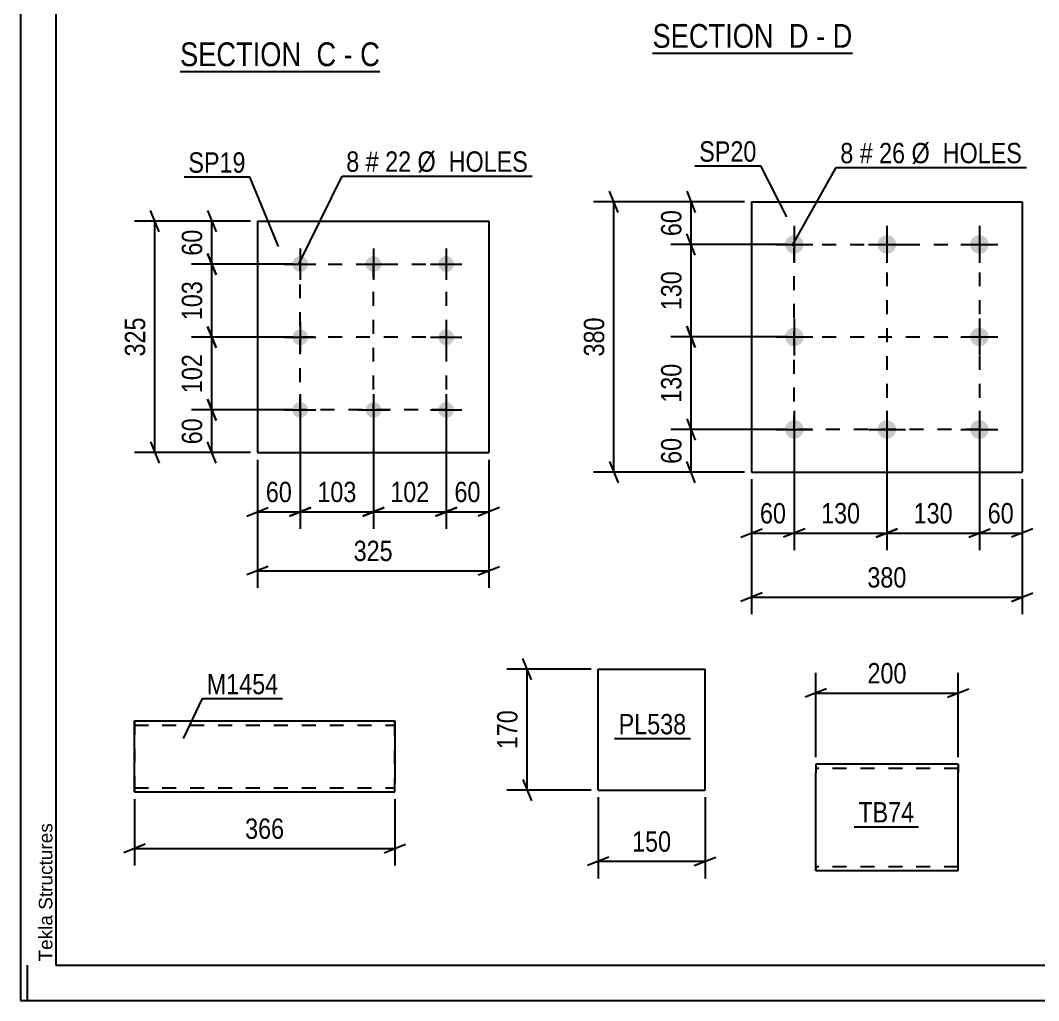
# Model space of a CAD drawing. Header units: millimetres. Extents: x 0 to 841, y 0 to 594.
# Drawn here: x 0 to 143.1, y 0 to 137.7 of the extents above; entities that cross this region are included whole.
import ezdxf

# ---------------------------------------------------------------- set-up
doc = ezdxf.new("R2010")
doc.units = ezdxf.units.MM
doc.linetypes.add('DXK_LINE_DOT2', pattern=[3.9198, 1.9599, -1.9599])
doc.styles.add('Arial', font='ARIAL.TTF', dxfattribs={"height": 0.2})
doc.styles.add('Arial Narrow', font='ARIALN.TTF', dxfattribs={"height": 0.2})

# ---------------------------------------------------------------- blocks, each defined once
blk = doc.blocks.new('Unknown-318892622-1113')
at = {"color": 5, "linetype": 'Continuous'}
for p, q in [((0, 594), (0, 0)), ((5, 589), (5, 5)), ((1, 0), (1, 5)), ((5, 5), (836, 5)), ((0, 0), (841, 0))]:
    blk.add_line(p, q, dxfattribs=at)
at = {"color": 174, "linetype": 'Continuous', "style": 'Arial'}
blk.add_text('Tekla Structures', height=1.9102, rotation=90, dxfattribs=at).set_placement((4.5, 5.5))
blk = doc.blocks.new('Unknown-318892622-46 - 3819')
at = {"color": 6, "linetype": 'Continuous'}
blk.add_line((22.44, 130.55), (50.51, 130.55), dxfattribs=at)
at = {"color": 0, "linetype": 'Continuous'}
for points in [[(40.55, 131.3), (40.55, 134.8), (22.44, 134.8), (22.44, 131.3)], [(44.37, 131.3), (44.37, 134.8), (41.6, 134.8), (41.6, 131.3)], [(46.69, 131.3), (46.69, 134.8), (45.42, 134.8), (45.42, 131.3)], [(50.51, 131.3), (50.51, 134.8), (47.74, 134.8), (47.74, 131.3)]]:
    blk.add_wipeout(points, dxfattribs=at)
at = {"color": 7, "linetype": 'Continuous', "style": 'Arial Narrow'}
for s, p in [('SECTION ', (22.44, 131.3)), ('C', (41.6, 131.3)), ('C', (47.74, 131.3)), ('-', (45.42, 131.3))]:
    blk.add_text(s, height=3.34, dxfattribs=at).set_placement(p)
blk = doc.blocks.new('Unknown-318892622-47 - 3580')
at = {"color": 6, "linetype": 'Continuous'}
blk.add_line((88.82, 133.13), (116.89, 133.13), dxfattribs=at)
at = {"color": 0, "linetype": 'Continuous'}
for points in [[(106.93, 133.88), (106.93, 137.38), (88.82, 137.38), (88.82, 133.88)], [(110.75, 133.88), (110.75, 137.38), (107.98, 137.38), (107.98, 133.88)], [(113.07, 133.88), (113.07, 137.38), (111.8, 137.38), (111.8, 133.88)], [(116.89, 133.88), (116.89, 137.38), (114.12, 137.38), (114.12, 133.88)]]:
    blk.add_wipeout(points, dxfattribs=at)
at = {"color": 7, "linetype": 'Continuous', "style": 'Arial Narrow'}
for s, p in [('SECTION ', (88.82, 133.88)), ('D', (107.98, 133.88)), ('D', (114.12, 133.88)), ('-', (111.8, 133.88))]:
    blk.add_text(s, height=3.34, dxfattribs=at).set_placement(p)
blk = doc.blocks.new('Bolt-318892622-2388 - 2339')
at = {"linetype": 'Continuous'}
for points in [[(39.32, 104.6, -1), (39.32, 102.4, -1)], [(49.62, 104.6, -1), (49.62, 102.4, -1)], [(59.82, 104.6, -1), (59.82, 102.4, -1)], [(39.32, 94.3, -1), (39.32, 92.1, -1)], [(59.82, 94.3, -1), (59.82, 92.1, -1)], [(39.32, 84.1, -1), (39.32, 81.9, -1)], [(49.62, 84.1, -1), (49.62, 81.9, -1)], [(59.82, 84.1, -1), (59.82, 81.9, -1)]]:
    blk.add_hatch(color=1, dxfattribs=at).paths.add_polyline_path(points)
at = {"color": 1, "linetype": 'Continuous'}
for p, q in [((39.32, 105.7), (39.32, 101.3)), ((49.62, 105.7), (49.62, 101.3)), ((59.82, 105.7), (59.82, 101.3)), ((37.12, 103.5), (41.52, 103.5)), ((47.42, 103.5), (51.82, 103.5)), ((57.62, 103.5), (62.02, 103.5)), ((39.32, 95.4), (39.32, 91)), ((59.82, 95.4), (59.82, 91)), ((37.12, 93.2), (41.52, 93.2)), ((57.62, 93.2), (62.02, 93.2)), ((39.32, 85.2), (39.32, 80.8)), ((49.62, 85.2), (49.62, 80.8)), ((59.82, 85.2), (59.82, 80.8)), ((37.12, 83), (41.52, 83)), ((47.42, 83), (51.82, 83)), ((57.62, 83), (62.02, 83))]:
    blk.add_line(p, q, dxfattribs=at)
blk = doc.blocks.new('Part-318892622-2355 - 2339')
at = {"color": 2, "linetype": 'Continuous'}
for p, q in [((33.32, 109.5), (33.32, 77)), ((33.32, 109.5), (65.82, 109.5)), ((65.82, 109.5), (65.82, 77)), ((33.32, 77), (65.82, 77))]:
    blk.add_line(p, q, dxfattribs=at)
blk = doc.blocks.new('Part-318892622-2312 - 2298')
at = {"color": 2, "linetype": 'Continuous'}
for p, q in [((81.19, 29.58), (81.19, 46.58)), ((81.19, 46.58), (96.19, 46.58)), ((96.19, 29.58), (96.19, 46.58)), ((81.19, 29.58), (96.19, 29.58))]:
    blk.add_line(p, q, dxfattribs=at)
blk = doc.blocks.new('Part-318892622-2112 - 2098')
at = {"color": 2, "linetype": 'Continuous'}
for p, q in [((111.76, 33.22), (111.76, 32.02)), ((131.76, 33.22), (111.76, 33.22)), ((131.76, 33.22), (131.76, 33.13)), ((131.76, 33.13), (131.76, 32.02)), ((111.76, 18.96), (111.76, 32.02)), ((131.76, 18.22), (131.76, 32.02)), ((111.76, 18.31), (111.76, 18.96)), ((111.76, 18.22), (111.76, 18.31)), ((131.76, 18.22), (111.76, 18.22))]:
    blk.add_line(p, q, dxfattribs=at)
at = {"color": 7, "linetype": 'DXK_LINE_DOT2'}
for p, q in [((131.76, 32.62), (111.76, 32.62)), ((131.76, 32.02), (131.76, 32.87)), ((111.76, 18.96), (111.76, 18.57)), ((111.76, 18.82), (111.76, 18.87)), ((131.76, 18.82), (111.76, 18.82)), ((131.76, 18.82), (131.76, 18.87)), ((111.76, 18.22), (111.76, 18.22))]:
    blk.add_line(p, q, dxfattribs=at)
blk = doc.blocks.new('Part-318892622-1964 - 1948')
at = {"color": 2, "linetype": 'Continuous'}
for p, q in [((102.74, 112.25), (102.74, 74.25)), ((102.74, 112.25), (140.74, 112.25)), ((140.74, 112.25), (140.74, 74.25)), ((102.74, 74.25), (140.74, 74.25))]:
    blk.add_line(p, q, dxfattribs=at)
blk = doc.blocks.new('Bolt-318892622-1997 - 1948')
at = {"linetype": 'Continuous'}
for points in [[(108.74, 107.55, -1), (108.74, 104.95, -1)], [(121.74, 107.55, -1), (121.74, 104.95, -1)], [(134.74, 107.55, -1), (134.74, 104.95, -1)], [(108.74, 94.55, -1), (108.74, 91.95, -1)], [(134.74, 94.55, -1), (134.74, 91.95, -1)], [(108.74, 81.55, -1), (108.74, 78.95, -1)], [(121.74, 81.55, -1), (121.74, 78.95, -1)], [(134.74, 81.55, -1), (134.74, 78.95, -1)]]:
    blk.add_hatch(color=1, dxfattribs=at).paths.add_polyline_path(points)
at = {"color": 1, "linetype": 'Continuous'}
for p, q in [((108.74, 108.85), (108.74, 103.65)), ((121.74, 108.85), (121.74, 103.65)), ((134.74, 108.85), (134.74, 103.65)), ((106.14, 106.25), (111.34, 106.25)), ((119.14, 106.25), (124.34, 106.25)), ((132.14, 106.25), (137.34, 106.25)), ((108.74, 95.85), (108.74, 90.65)), ((134.74, 95.85), (134.74, 90.65)), ((106.14, 93.25), (111.34, 93.25)), ((132.14, 93.25), (137.34, 93.25)), ((108.74, 82.85), (108.74, 77.65)), ((121.74, 82.85), (121.74, 77.65)), ((134.74, 82.85), (134.74, 77.65)), ((106.14, 80.25), (111.34, 80.25)), ((119.14, 80.25), (124.34, 80.25)), ((132.14, 80.25), (137.34, 80.25))]:
    blk.add_line(p, q, dxfattribs=at)
blk = doc.blocks.new('Part-318892622-1679 - 1663')
at = {"color": 2, "linetype": 'Continuous'}
for p, q in [((16.02, 39.32), (16.02, 39.32)), ((16.02, 39.32), (52.62, 39.32)), ((16.02, 38.12), (16.02, 39.32)), ((52.62, 39.32), (52.62, 39.32)), ((52.62, 39.32), (52.62, 30.52)), ((16.02, 30.52), (16.02, 38.12)), ((16.02, 29.67), (16.02, 30.52)), ((52.62, 29.32), (52.62, 30.52)), ((16.02, 29.41), (16.02, 29.67)), ((16.02, 29.32), (16.02, 29.41)), ((16.02, 29.32), (16.02, 29.32)), ((16.02, 29.32), (52.62, 29.32)), ((52.62, 29.32), (52.62, 29.32))]:
    blk.add_line(p, q, dxfattribs=at)
at = {"color": 7, "linetype": 'DXK_LINE_DOT2'}
for p, q in [((16.02, 39.32), (16.02, 29.32)), ((16.02, 39.32), (52.62, 39.32)), ((16.02, 38.72), (16.02, 38.72)), ((16.02, 38.72), (52.62, 38.72)), ((16.02, 38.72), (52.62, 38.72)), ((16.02, 38.68), (16.02, 38.72)), ((16.02, 38.58), (16.02, 38.68)), ((52.62, 29.32), (52.62, 39.32)), ((52.62, 38.72), (52.62, 38.72)), ((16.02, 38.55), (16.02, 38.58)), ((16.02, 30.06), (16.02, 30.52)), ((52.62, 29.97), (52.62, 30.29)), ((16.02, 29.92), (16.02, 29.92)), ((16.02, 29.92), (52.62, 29.92)), ((16.02, 29.92), (52.62, 29.92)), ((16.02, 29.32), (52.62, 29.32)), ((52.62, 29.92), (52.62, 29.97)), ((52.62, 29.92), (52.62, 29.92))]:
    blk.add_line(p, q, dxfattribs=at)
blk = doc.blocks.new('Rectangle-318892622-2475 - 2339')
at = {"color": 1, "linetype": 'DXK_LINE_DOT2'}
blk.add_lwpolyline([(39.32, 103.5), (59.82, 103.5), (59.82, 83), (39.32, 83), (39.32, 103.5)], close=True, dxfattribs=at)
blk = doc.blocks.new('Rectangle-318892622-2084 - 1948')
at = {"color": 1, "linetype": 'DXK_LINE_DOT2'}
blk.add_lwpolyline([(108.74, 106.25), (134.74, 106.25), (134.74, 80.25), (108.74, 80.25), (108.74, 106.25)], close=True, dxfattribs=at)
blk = doc.blocks.new('Line-318892622-2468 - 2339')
at = {"color": 1, "linetype": 'DXK_LINE_DOT2'}
blk.add_line((39.32, 93.25), (59.82, 93.25), dxfattribs=at)
blk = doc.blocks.new('Line-318892622-2077 - 1948')
at = {"color": 1, "linetype": 'DXK_LINE_DOT2'}
blk.add_line((108.74, 93.25), (134.74, 93.25), dxfattribs=at)
blk = doc.blocks.new('Line-318892622-2461 - 2339')
at = {"color": 1, "linetype": 'DXK_LINE_DOT2'}
blk.add_line((49.57, 103.5), (49.57, 83), dxfattribs=at)
blk = doc.blocks.new('Line-318892622-2070 - 1948')
at = {"color": 1, "linetype": 'DXK_LINE_DOT2'}
blk.add_line((121.74, 106.25), (121.74, 80.25), dxfattribs=at)
blk = doc.blocks.new('StraightDimension-318892622-14435 - 2339')
at = {"color": 7, "linetype": 'Continuous'}
for p, q in [((49.62, 82), (49.62, 66.29)), ((59.82, 82), (59.82, 66.29)), ((48.12, 68.09), (51.12, 69.29)), ((49.62, 68.69), (59.82, 68.69)), ((61.32, 69.29), (58.32, 68.09))]:
    blk.add_line(p, q, dxfattribs=at)
at = {"color": 0}
blk.add_wipeout([(58.06, 69.44), (58.06, 73.64), (51.38, 73.64), (51.38, 69.44)], dxfattribs=at)
at = {"color": 3, "style": 'Arial Narrow'}
blk.add_text('102', height=2.863, dxfattribs=at).set_placement((51.98, 70.04))
blk = doc.blocks.new('StraightDimension-318892622-2415 - 2339')
at = {"color": 7, "linetype": 'Continuous'}
for p, q in [((19.49, 108), (18.29, 111)), ((32.32, 109.5), (16.04, 109.5)), ((18.89, 77), (18.89, 109.5)), ((18.29, 78.5), (19.49, 75.5)), ((32.32, 77), (16.04, 77))]:
    blk.add_line(p, q, dxfattribs=at)
at = {"color": 0}
blk.add_wipeout([(18.14, 96.59), (13.94, 96.59), (13.94, 89.91), (18.14, 89.91)], dxfattribs=at)
at = {"color": 3, "style": 'Arial Narrow'}
blk.add_text('325', height=2.863, rotation=90.0002, dxfattribs=at).set_placement((17.54, 90.51))
blk = doc.blocks.new('StraightDimension-318892622-2390 - 2339')
at = {"color": 7, "linetype": 'Continuous'}
for p, q in [((59.82, 82), (59.82, 66.29)), ((65.82, 76), (65.82, 66.29)), ((58.32, 68.09), (61.32, 69.29)), ((59.82, 68.69), (65.82, 68.69)), ((67.32, 69.29), (64.32, 68.09))]:
    blk.add_line(p, q, dxfattribs=at)
at = {"color": 0}
blk.add_wipeout([(65.25, 69.44), (65.25, 73.64), (60.39, 73.64), (60.39, 69.44)], dxfattribs=at)
at = {"color": 3, "style": 'Arial Narrow'}
blk.add_text('60', height=2.863, dxfattribs=at).set_placement((60.99, 70.04))
blk = doc.blocks.new('StraightDimension-318892622-2400 - 2339')
at = {"color": 7, "linetype": 'Continuous'}
for p, q in [((39.32, 82), (39.32, 66.29)), ((33.32, 76), (33.32, 66.29)), ((31.82, 68.09), (34.82, 69.29)), ((33.32, 68.69), (39.32, 68.69)), ((40.82, 69.29), (37.82, 68.09))]:
    blk.add_line(p, q, dxfattribs=at)
at = {"color": 0}
blk.add_wipeout([(38.75, 69.44), (38.75, 73.64), (33.89, 73.64), (33.89, 69.44)], dxfattribs=at)
at = {"color": 3, "style": 'Arial Narrow'}
blk.add_text('60', height=2.863, dxfattribs=at).set_placement((34.49, 70.04))
blk = doc.blocks.new('StraightDimension-318892622-2426 - 2339')
at = {"color": 7, "linetype": 'Continuous'}
for p, q in [((26.29, 84.5), (27.49, 81.5)), ((38.32, 83), (24.04, 83)), ((26.89, 77), (26.89, 83)), ((27.49, 75.5), (26.29, 78.5)), ((32.32, 77), (24.04, 77))]:
    blk.add_line(p, q, dxfattribs=at)
at = {"color": 0}
blk.add_wipeout([(26.14, 82.43), (21.94, 82.43), (21.94, 77.57), (26.14, 77.57)], dxfattribs=at)
at = {"color": 3, "style": 'Arial Narrow'}
blk.add_text('60', height=2.863, rotation=90.0002, dxfattribs=at).set_placement((25.54, 78.17))
blk = doc.blocks.new('StraightDimension-318892622-2436 - 2339')
at = {"color": 7, "linetype": 'Continuous'}
for p, q in [((26.29, 111), (27.49, 108)), ((32.32, 109.5), (24.04, 109.5)), ((26.89, 103.5), (26.89, 109.5)), ((27.49, 102), (26.29, 105)), ((38.32, 103.5), (24.04, 103.5))]:
    blk.add_line(p, q, dxfattribs=at)
at = {"color": 0}
blk.add_wipeout([(26.14, 108.93), (21.94, 108.93), (21.94, 104.07), (26.14, 104.07)], dxfattribs=at)
at = {"color": 3, "style": 'Arial Narrow'}
blk.add_text('60', height=2.863, rotation=90.0002, dxfattribs=at).set_placement((25.54, 104.67))
blk = doc.blocks.new('StraightDimension-318892622-2451 - 2339')
at = {"color": 7, "linetype": 'Continuous'}
for p, q in [((33.32, 76), (33.32, 58.01)), ((65.82, 76), (65.82, 58.01)), ((34.82, 61.01), (31.82, 59.81)), ((33.32, 60.41), (65.82, 60.41)), ((64.32, 59.81), (67.32, 61.01))]:
    blk.add_line(p, q, dxfattribs=at)
at = {"color": 0}
blk.add_wipeout([(52.91, 61.16), (52.91, 65.36), (46.23, 65.36), (46.23, 61.16)], dxfattribs=at)
at = {"color": 3, "style": 'Arial Narrow'}
blk.add_text('325', height=2.863, dxfattribs=at).set_placement((46.83, 61.76))
blk = doc.blocks.new('StraightDimension-318892622-14433 - 2339')
at = {"color": 7, "linetype": 'Continuous'}
for p, q in [((39.32, 82), (39.32, 66.29)), ((49.62, 82), (49.62, 66.29)), ((37.82, 68.09), (40.82, 69.29)), ((39.32, 68.69), (49.62, 68.69)), ((51.12, 69.29), (48.12, 68.09))]:
    blk.add_line(p, q, dxfattribs=at)
at = {"color": 0}
blk.add_wipeout([(47.81, 69.44), (47.81, 73.64), (41.13, 73.64), (41.13, 69.44)], dxfattribs=at)
at = {"color": 3, "style": 'Arial Narrow'}
blk.add_text('103', height=2.863, dxfattribs=at).set_placement((41.73, 70.04))
blk = doc.blocks.new('StraightDimension-318892622-14455 - 2339')
at = {"color": 7, "linetype": 'Continuous'}
for p, q in [((26.29, 94.7), (27.49, 91.7)), ((38.32, 93.2), (24.04, 93.2)), ((26.89, 83), (26.89, 93.2)), ((27.49, 81.5), (26.29, 84.5)), ((38.32, 83), (24.04, 83))]:
    blk.add_line(p, q, dxfattribs=at)
at = {"color": 0}
blk.add_wipeout([(26.14, 91.44), (21.94, 91.44), (21.94, 84.76), (26.14, 84.76)], dxfattribs=at)
at = {"color": 3, "style": 'Arial Narrow'}
blk.add_text('102', height=2.863, rotation=90.0002, dxfattribs=at).set_placement((25.54, 85.36))
blk = doc.blocks.new('StraightDimension-318892622-14457 - 2339')
at = {"color": 7, "linetype": 'Continuous'}
for p, q in [((26.29, 105), (27.49, 102)), ((38.32, 103.5), (24.04, 103.5)), ((26.89, 93.2), (26.89, 103.5)), ((27.49, 91.7), (26.29, 94.7)), ((38.32, 93.2), (24.04, 93.2))]:
    blk.add_line(p, q, dxfattribs=at)
at = {"color": 0}
blk.add_wipeout([(26.14, 101.69), (21.94, 101.69), (21.94, 95.01), (26.14, 95.01)], dxfattribs=at)
at = {"color": 3, "style": 'Arial Narrow'}
blk.add_text('103', height=2.863, rotation=90.0002, dxfattribs=at).set_placement((25.54, 95.61))
blk = doc.blocks.new('StraightDimension-318892622-2314 - 2298')
at = {"color": 7, "linetype": 'Continuous'}
for p, q in [((81.19, 28.58), (81.19, 17.18)), ((96.19, 28.58), (96.19, 17.18)), ((82.69, 20.18), (79.69, 18.98)), ((94.69, 18.98), (97.69, 20.18)), ((81.19, 19.58), (96.19, 19.58))]:
    blk.add_line(p, q, dxfattribs=at)
at = {"color": 0}
blk.add_wipeout([(92.04, 20.33), (92.04, 24.53), (85.35, 24.53), (85.35, 20.33)], dxfattribs=at)
at = {"color": 3, "style": 'Arial Narrow'}
blk.add_text('150', height=2.863, dxfattribs=at).set_placement((85.95, 20.93))
blk = doc.blocks.new('StraightDimension-318892622-2325 - 2298')
at = {"color": 7, "linetype": 'Continuous'}
for p, q in [((71.79, 45.08), (70.59, 48.08)), ((80.19, 46.58), (68.34, 46.58)), ((71.19, 29.58), (71.19, 46.58)), ((70.59, 31.08), (71.79, 28.08)), ((80.19, 29.58), (68.34, 29.58))]:
    blk.add_line(p, q, dxfattribs=at)
at = {"color": 0}
blk.add_wipeout([(70.44, 41.42), (66.24, 41.42), (66.24, 34.73), (70.44, 34.73)], dxfattribs=at)
at = {"color": 3, "style": 'Arial Narrow'}
blk.add_text('170', height=2.863, rotation=90.0002, dxfattribs=at).set_placement((69.84, 35.33))
blk = doc.blocks.new('StraightDimension-318892622-2115 - 2098')
at = {"color": 7, "linetype": 'Continuous'}
for p, q in [((111.76, 34.22), (111.76, 46.07)), ((131.76, 34.22), (131.76, 46.07)), ((113.26, 43.82), (110.26, 42.62)), ((111.76, 43.22), (131.76, 43.22)), ((130.26, 42.62), (133.26, 43.82))]:
    blk.add_line(p, q, dxfattribs=at)
at = {"color": 0}
blk.add_wipeout([(125.1, 43.97), (125.1, 48.17), (118.42, 48.17), (118.42, 43.97)], dxfattribs=at)
at = {"color": 3, "style": 'Arial Narrow'}
blk.add_text('200', height=2.863, dxfattribs=at).set_placement((119.02, 44.57))
blk = doc.blocks.new('StraightDimension-318892622-1999 - 1948')
at = {"color": 7, "linetype": 'Continuous'}
for p, q in [((102.74, 73.25), (102.74, 54.29)), ((140.74, 73.25), (140.74, 54.29)), ((104.24, 57.29), (101.24, 56.09)), ((139.24, 56.09), (142.24, 57.29)), ((102.74, 56.69), (140.74, 56.69))]:
    blk.add_line(p, q, dxfattribs=at)
at = {"color": 0}
blk.add_wipeout([(125.08, 57.44), (125.08, 61.64), (118.4, 61.64), (118.4, 57.44)], dxfattribs=at)
at = {"color": 3, "style": 'Arial Narrow'}
blk.add_text('380', height=2.863, dxfattribs=at).set_placement((119, 58.04))
blk = doc.blocks.new('StraightDimension-318892622-2012 - 1948')
at = {"color": 7, "linetype": 'Continuous'}
for p, q in [((108.74, 79.25), (108.74, 63.3)), ((102.74, 73.25), (102.74, 63.3)), ((101.24, 65.1), (104.24, 66.3)), ((110.24, 66.3), (107.24, 65.1)), ((102.74, 65.7), (108.74, 65.7))]:
    blk.add_line(p, q, dxfattribs=at)
at = {"color": 0}
blk.add_wipeout([(108.17, 66.45), (108.17, 70.65), (103.31, 70.65), (103.31, 66.45)], dxfattribs=at)
at = {"color": 3, "style": 'Arial Narrow'}
blk.add_text('60', height=2.863, dxfattribs=at).set_placement((103.91, 67.05))
blk = doc.blocks.new('StraightDimension-318892622-2022 - 1948')
at = {"color": 7, "linetype": 'Continuous'}
for p, q in [((134.74, 79.25), (134.74, 63.3)), ((140.74, 73.25), (140.74, 63.3)), ((133.24, 65.1), (136.24, 66.3)), ((142.24, 66.3), (139.24, 65.1)), ((134.74, 65.7), (140.74, 65.7))]:
    blk.add_line(p, q, dxfattribs=at)
at = {"color": 0}
blk.add_wipeout([(140.17, 66.45), (140.17, 70.65), (135.31, 70.65), (135.31, 66.45)], dxfattribs=at)
at = {"color": 3, "style": 'Arial Narrow'}
blk.add_text('60', height=2.863, dxfattribs=at).set_placement((135.91, 67.05))
blk = doc.blocks.new('StraightDimension-318892622-2035 - 1948')
at = {"color": 7, "linetype": 'Continuous'}
for p, q in [((83.98, 110.75), (82.78, 113.75)), ((101.74, 112.25), (80.53, 112.25)), ((83.38, 74.25), (83.38, 112.25)), ((82.78, 75.75), (83.98, 72.75)), ((101.74, 74.25), (80.53, 74.25))]:
    blk.add_line(p, q, dxfattribs=at)
at = {"color": 0}
blk.add_wipeout([(82.63, 96.59), (78.43, 96.59), (78.43, 89.91), (82.63, 89.91)], dxfattribs=at)
at = {"color": 3, "style": 'Arial Narrow'}
blk.add_text('380', height=2.863, rotation=90.0002, dxfattribs=at).set_placement((82.03, 90.51))
blk = doc.blocks.new('StraightDimension-318892622-2050 - 1948')
at = {"color": 7, "linetype": 'Continuous'}
for p, q in [((93.63, 113.75), (94.83, 110.75)), ((101.74, 112.25), (91.38, 112.25)), ((94.23, 106.25), (94.23, 112.25)), ((94.83, 104.75), (93.63, 107.75)), ((107.74, 106.25), (91.38, 106.25))]:
    blk.add_line(p, q, dxfattribs=at)
at = {"color": 0}
blk.add_wipeout([(93.48, 111.68), (89.28, 111.68), (89.28, 106.82), (93.48, 106.82)], dxfattribs=at)
at = {"color": 3, "style": 'Arial Narrow'}
blk.add_text('60', height=2.863, rotation=90.0002, dxfattribs=at).set_placement((92.88, 107.42))
blk = doc.blocks.new('StraightDimension-318892622-2060 - 1948')
at = {"color": 7, "linetype": 'Continuous'}
for p, q in [((93.63, 81.75), (94.83, 78.75)), ((107.74, 80.25), (91.38, 80.25)), ((94.23, 74.25), (94.23, 80.25)), ((94.83, 72.75), (93.63, 75.75)), ((101.74, 74.25), (91.38, 74.25))]:
    blk.add_line(p, q, dxfattribs=at)
at = {"color": 0}
blk.add_wipeout([(93.48, 79.68), (89.28, 79.68), (89.28, 74.82), (93.48, 74.82)], dxfattribs=at)
at = {"color": 3, "style": 'Arial Narrow'}
blk.add_text('60', height=2.863, rotation=90.0002, dxfattribs=at).set_placement((92.88, 75.42))
blk = doc.blocks.new('StraightDimension-318892622-14321 - 1948')
at = {"color": 7, "linetype": 'Continuous'}
for p, q in [((108.74, 79.25), (108.74, 63.3)), ((121.74, 79.25), (121.74, 63.3)), ((110.24, 66.3), (107.24, 65.1)), ((120.24, 65.1), (123.24, 66.3)), ((108.74, 65.7), (121.74, 65.7))]:
    blk.add_line(p, q, dxfattribs=at)
at = {"color": 0}
blk.add_wipeout([(118.58, 66.45), (118.58, 70.65), (111.9, 70.65), (111.9, 66.45)], dxfattribs=at)
at = {"color": 3, "style": 'Arial Narrow'}
blk.add_text('130', height=2.863, dxfattribs=at).set_placement((112.5, 67.05))
blk = doc.blocks.new('StraightDimension-318892622-14323 - 1948')
at = {"color": 7, "linetype": 'Continuous'}
for p, q in [((121.74, 79.25), (121.74, 63.3)), ((134.74, 79.25), (134.74, 63.3)), ((123.24, 66.3), (120.24, 65.1)), ((133.24, 65.1), (136.24, 66.3)), ((121.74, 65.7), (134.74, 65.7))]:
    blk.add_line(p, q, dxfattribs=at)
at = {"color": 0}
blk.add_wipeout([(131.58, 66.45), (131.58, 70.65), (124.9, 70.65), (124.9, 66.45)], dxfattribs=at)
at = {"color": 3, "style": 'Arial Narrow'}
blk.add_text('130', height=2.863, dxfattribs=at).set_placement((125.5, 67.05))
blk = doc.blocks.new('StraightDimension-318892622-14343 - 1948')
at = {"color": 7, "linetype": 'Continuous'}
for p, q in [((94.83, 91.75), (93.63, 94.75)), ((107.74, 93.25), (91.38, 93.25)), ((94.23, 80.25), (94.23, 93.25)), ((93.63, 81.75), (94.83, 78.75)), ((107.74, 80.25), (91.38, 80.25))]:
    blk.add_line(p, q, dxfattribs=at)
at = {"color": 0}
blk.add_wipeout([(93.48, 90.09), (89.28, 90.09), (89.28, 83.41), (93.48, 83.41)], dxfattribs=at)
at = {"color": 3, "style": 'Arial Narrow'}
blk.add_text('130', height=2.863, rotation=90.0002, dxfattribs=at).set_placement((92.88, 84.01))
blk = doc.blocks.new('StraightDimension-318892622-14345 - 1948')
at = {"color": 7, "linetype": 'Continuous'}
for p, q in [((94.83, 104.75), (93.63, 107.75)), ((107.74, 106.25), (91.38, 106.25)), ((94.23, 93.25), (94.23, 106.25)), ((93.63, 94.75), (94.83, 91.75)), ((107.74, 93.25), (91.38, 93.25))]:
    blk.add_line(p, q, dxfattribs=at)
at = {"color": 0}
blk.add_wipeout([(93.48, 103.09), (89.28, 103.09), (89.28, 96.41), (93.48, 96.41)], dxfattribs=at)
at = {"color": 3, "style": 'Arial Narrow'}
blk.add_text('130', height=2.863, rotation=90.0002, dxfattribs=at).set_placement((92.88, 97.01))
blk = doc.blocks.new('StraightDimension-318892622-1681 - 1663')
at = {"color": 7, "linetype": 'Continuous'}
for p, q in [((16.02, 28.32), (16.02, 18.98)), ((52.62, 28.32), (52.62, 18.98)), ((17.52, 21.98), (14.52, 20.78)), ((51.12, 20.78), (54.12, 21.98)), ((16.02, 21.38), (52.62, 21.38))]:
    blk.add_line(p, q, dxfattribs=at)
at = {"color": 0}
blk.add_wipeout([(37.66, 22.13), (37.66, 26.33), (30.98, 26.33), (30.98, 22.13)], dxfattribs=at)
at = {"color": 3, "style": 'Arial Narrow'}
blk.add_text('366', height=2.863, dxfattribs=at).set_placement((31.58, 22.73))
blk = doc.blocks.new('Mark-318892622-2351 - 2339')
at = {"color": 0}
blk.add_wipeout([(31.65, 116.33), (31.65, 119.33), (23.61, 119.33), (23.61, 116.33)], dxfattribs=at)
blk.add_wipeout([(31.65, 116.33), (31.65, 119.33), (23.61, 119.33), (23.61, 116.33)], dxfattribs=at)
at = {"color": 30, "linetype": 'Continuous'}
for p in [(23.01, 115.73), (36.25, 105.98)]:
    blk.add_line(p, (32.25, 115.73), dxfattribs=at)
at = {"color": 3, "style": 'Arial Narrow'}
blk.add_text('SP19', height=2.863, dxfattribs=at).set_placement((23.61, 116.33))
blk = doc.blocks.new('Mark-318892622-2384 - 2339')
at = {"color": 0}
for points in [[(47.62, 116.46), (47.62, 119.46), (45.79, 119.46), (45.79, 116.46)], [(50.35, 116.46), (50.35, 119.46), (48.52, 119.46), (48.52, 116.46)], [(54.9, 116.46), (54.9, 119.46), (51.25, 119.46), (51.25, 116.46)], [(71.33, 116.46), (71.33, 119.46), (55.8, 119.46), (55.8, 116.46)]]:
    blk.add_wipeout(points, dxfattribs=at)
for points in [[(47.62, 116.46), (47.62, 119.46), (45.79, 119.46), (45.79, 116.46)], [(50.35, 116.46), (50.35, 119.46), (48.52, 119.46), (48.52, 116.46)], [(54.9, 116.46), (54.9, 119.46), (51.25, 119.46), (51.25, 116.46)], [(71.33, 116.46), (71.33, 119.46), (55.8, 119.46), (55.8, 116.46)]]:
    blk.add_wipeout(points, dxfattribs=at)
at = {"color": 7, "linetype": 'Continuous'}
for p, q in [((39.18, 103.58), (45.19, 115.86)), ((45.19, 115.86), (71.93, 115.86))]:
    blk.add_line(p, q, dxfattribs=at)
at = {"color": 3, "style": 'Arial Narrow'}
for s, height, p in [('8', 2.86, (45.79, 116.46)), ('#', 2.86, (48.52, 116.46)), ('22', 2.863, (51.25, 116.46)), ('Ø  HOLES', 2.863, (55.8, 116.46))]:
    blk.add_text(s, height=height, dxfattribs=at).set_placement(p)
blk = doc.blocks.new('Mark-318892622-2310 - 2298')
at = {"color": 0}
blk.add_wipeout([(93.56, 37.42), (93.56, 40.42), (84.06, 40.42), (84.06, 37.42)], dxfattribs=at)
blk.add_wipeout([(93.56, 37.42), (93.56, 40.42), (84.06, 40.42), (84.06, 37.42)], dxfattribs=at)
at = {"color": 30, "linetype": 'Continuous'}
blk.add_line((83.46, 36.82), (94.16, 36.82), dxfattribs=at)
at = {"color": 3, "style": 'Arial Narrow'}
blk.add_text('PL538', height=2.863, dxfattribs=at).set_placement((84.06, 37.42))
blk = doc.blocks.new('Mark-318892622-2110 - 2098')
at = {"color": 0}
blk.add_wipeout([(125.58, 25.03), (125.58, 28.03), (117.73, 28.03), (117.73, 25.03)], dxfattribs=at)
blk.add_wipeout([(125.58, 25.03), (125.58, 28.03), (117.73, 28.03), (117.73, 25.03)], dxfattribs=at)
at = {"color": 30, "linetype": 'Continuous'}
blk.add_line((117.13, 24.43), (126.18, 24.43), dxfattribs=at)
at = {"color": 3, "style": 'Arial Narrow'}
blk.add_text('TB74', height=2.863, dxfattribs=at).set_placement((117.73, 25.03))
blk = doc.blocks.new('Mark-318892622-1960 - 1948')
at = {"color": 0}
blk.add_wipeout([(103.42, 117.88), (103.42, 120.88), (95.38, 120.88), (95.38, 117.88)], dxfattribs=at)
blk.add_wipeout([(103.42, 117.88), (103.42, 120.88), (95.38, 120.88), (95.38, 117.88)], dxfattribs=at)
at = {"color": 30, "linetype": 'Continuous'}
for p in [(94.78, 117.28), (107.67, 110.14)]:
    blk.add_line(p, (104.02, 117.28), dxfattribs=at)
at = {"color": 3, "style": 'Arial Narrow'}
blk.add_text('SP20', height=2.863, dxfattribs=at).set_placement((95.38, 117.88))
blk = doc.blocks.new('Mark-318892622-1993 - 1948')
at = {"color": 0}
for points in [[(117.03, 117.66), (117.03, 120.66), (115.2, 120.66), (115.2, 117.66)], [(119.75, 117.66), (119.75, 120.66), (117.93, 120.66), (117.93, 117.66)], [(124.31, 117.66), (124.31, 120.66), (120.65, 120.66), (120.65, 117.66)], [(140.74, 117.66), (140.74, 120.66), (125.21, 120.66), (125.21, 117.66)]]:
    blk.add_wipeout(points, dxfattribs=at)
for points in [[(117.03, 117.66), (117.03, 120.66), (115.2, 120.66), (115.2, 117.66)], [(119.75, 117.66), (119.75, 120.66), (117.93, 120.66), (117.93, 117.66)], [(124.31, 117.66), (124.31, 120.66), (120.65, 120.66), (120.65, 117.66)], [(140.74, 117.66), (140.74, 120.66), (125.21, 120.66), (125.21, 117.66)]]:
    blk.add_wipeout(points, dxfattribs=at)
at = {"color": 7, "linetype": 'Continuous'}
for p, q in [((108.43, 106.04), (114.6, 117.06)), ((114.6, 117.06), (141.34, 117.06))]:
    blk.add_line(p, q, dxfattribs=at)
at = {"color": 3, "style": 'Arial Narrow'}
for s, height, p in [('8', 2.86, (115.2, 117.66)), ('#', 2.86, (117.93, 117.66)), ('26', 2.863, (120.65, 117.66)), ('Ø  HOLES', 2.863, (125.21, 117.66))]:
    blk.add_text(s, height=height, dxfattribs=at).set_placement(p)
blk = doc.blocks.new('Mark-318892622-1675 - 1663')
at = {"color": 0}
blk.add_wipeout([(36.24, 43.05), (36.24, 46.05), (26.19, 46.05), (26.19, 43.05)], dxfattribs=at)
blk.add_wipeout([(36.24, 43.05), (36.24, 46.05), (26.19, 46.05), (26.19, 43.05)], dxfattribs=at)
at = {"color": 30, "linetype": 'Continuous'}
for p, q in [((22.91, 36.81), (25.59, 42.45)), ((25.59, 42.45), (36.84, 42.45))]:
    blk.add_line(p, q, dxfattribs=at)
at = {"color": 3, "style": 'Arial Narrow'}
blk.add_text('M1454', height=2.863, dxfattribs=at).set_placement((26.19, 43.05))

msp = doc.modelspace()

# ---------------------------------------------------------------- block references
for name in ['Unknown-318892622-1113', 'Part-318892622-1964 - 1948', 'Part-318892622-2355 - 2339', 'Bolt-318892622-1997 - 1948', 'Rectangle-318892622-2084 - 1948', 'Line-318892622-2070 - 1948', 'Bolt-318892622-2388 - 2339', 'Rectangle-318892622-2475 - 2339', 'Line-318892622-2461 - 2339', 'Line-318892622-2468 - 2339', 'Line-318892622-2077 - 1948', 'Part-318892622-2312 - 2298', 'Part-318892622-1679 - 1663', 'Part-318892622-2112 - 2098']:
    msp.add_blockref(name, (0, 0))

# ---------------------------------------------------------------- next in the draw order: block references
for name in ['Unknown-318892622-47 - 3580', 'Unknown-318892622-46 - 3819', 'Mark-318892622-2384 - 2339', 'StraightDimension-318892622-2415 - 2339', 'StraightDimension-318892622-14435 - 2339', 'StraightDimension-318892622-1999 - 1948', 'StraightDimension-318892622-2115 - 2098', 'Mark-318892622-1675 - 1663', 'Mark-318892622-2310 - 2298', 'StraightDimension-318892622-1681 - 1663', 'StraightDimension-318892622-2314 - 2298', 'Mark-318892622-2110 - 2098']:
    msp.add_blockref(name, (0, 0))

# ---------------------------------------------------------------- next in the draw order: block references
for name in ['StraightDimension-318892622-2436 - 2339', 'StraightDimension-318892622-2400 - 2339', 'StraightDimension-318892622-2390 - 2339', 'StraightDimension-318892622-2012 - 1948', 'StraightDimension-318892622-2022 - 1948', 'StraightDimension-318892622-2325 - 2298']:
    msp.add_blockref(name, (0, 0))

# ---------------------------------------------------------------- next in the draw order: block references
for name in ['Mark-318892622-2351 - 2339', 'StraightDimension-318892622-2035 - 1948', 'StraightDimension-318892622-2426 - 2339']:
    msp.add_blockref(name, (0, 0))

# ---------------------------------------------------------------- next in the draw order: block references
for name in ['StraightDimension-318892622-2050 - 1948', 'StraightDimension-318892622-2060 - 1948', 'StraightDimension-318892622-2451 - 2339']:
    msp.add_blockref(name, (0, 0))

# ---------------------------------------------------------------- next in the draw order: block references
for name in ['Mark-318892622-1960 - 1948', 'StraightDimension-318892622-14433 - 2339', 'StraightDimension-318892622-14321 - 1948']:
    msp.add_blockref(name, (0, 0))

# ---------------------------------------------------------------- next in the draw order: block references
for name in ['StraightDimension-318892622-14455 - 2339', 'StraightDimension-318892622-14343 - 1948', 'StraightDimension-318892622-14323 - 1948']:
    msp.add_blockref(name, (0, 0))

# ---------------------------------------------------------------- next in the draw order: block references
for name in ['StraightDimension-318892622-14345 - 1948', 'StraightDimension-318892622-14457 - 2339']:
    msp.add_blockref(name, (0, 0))

# ---------------------------------------------------------------- next in the draw order: block references
msp.add_blockref('Mark-318892622-1993 - 1948', (0, 0))

doc.saveas('drawing.dxf')
